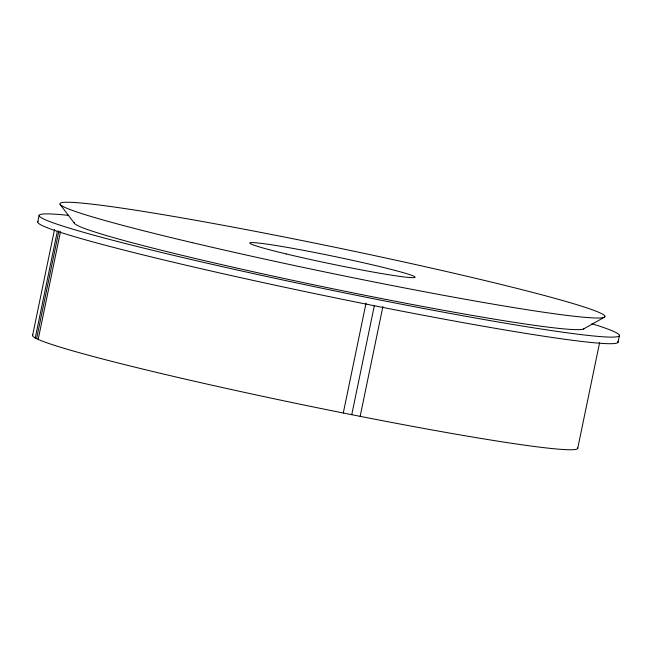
<?xml version="1.0" encoding="UTF-8"?>
<svg xmlns="http://www.w3.org/2000/svg" width="652" height="652" viewBox="0 0 652 652"><rect width="100%" height="100%" fill="white"/><g stroke="black" fill="none" stroke-linecap="round" stroke-linejoin="round"><path stroke-width="0.98" d="M37.759 221.9L39.128 215.315M32.608 335.34L54.523 229.504M577.452 447.517A278.355 13.113 11.7 0 1 360.157 416.351L343.286 413.009A278.355 13.113 11.7 0 1 38.175 339.415L35.249 337.98L57.376 231.158M36.585 338.673L58.908 230.865M38.175 339.415L60.506 231.607M343.286 413.009L366.025 303.221M351.746 414.688L374.281 305.894M360.157 416.351L382.895 306.562M577.705 448.405L599.62 342.577M618.023 342.267L619.392 335.682M583.45 329.015L604.714 317.027M60.147 204.483L74.532 223.449M617.762 341.314A296.318 13.961 11.7 0 1 327.597 296.277A296.318 13.961 11.7 0 1 38.06 221.517M591.943 323.718A296.318 13.961 11.7 0 1 326.676 289.219A296.318 13.961 11.7 0 1 68.802 215.404M35.249 337.98A278.355 13.113 11.7 0 1 32.885 334.973M584.225 328.388A260.401 12.266 11.7 0 1 324.989 287.141A260.401 12.266 11.7 0 1 74.295 222.609M192.218 242.642A278.355 13.113 11.7 0 0 604.991 316.66A278.355 13.113 11.7 0 0 200.115 221.085A278.355 13.113 11.7 0 0 192.218 242.642M286.269 253.954A84.401 3.977 11.7 0 0 414.9 277.442A84.401 3.977 11.7 0 0 296.155 248.982A84.401 3.977 11.7 0 0 286.269 253.954"/></g></svg>
